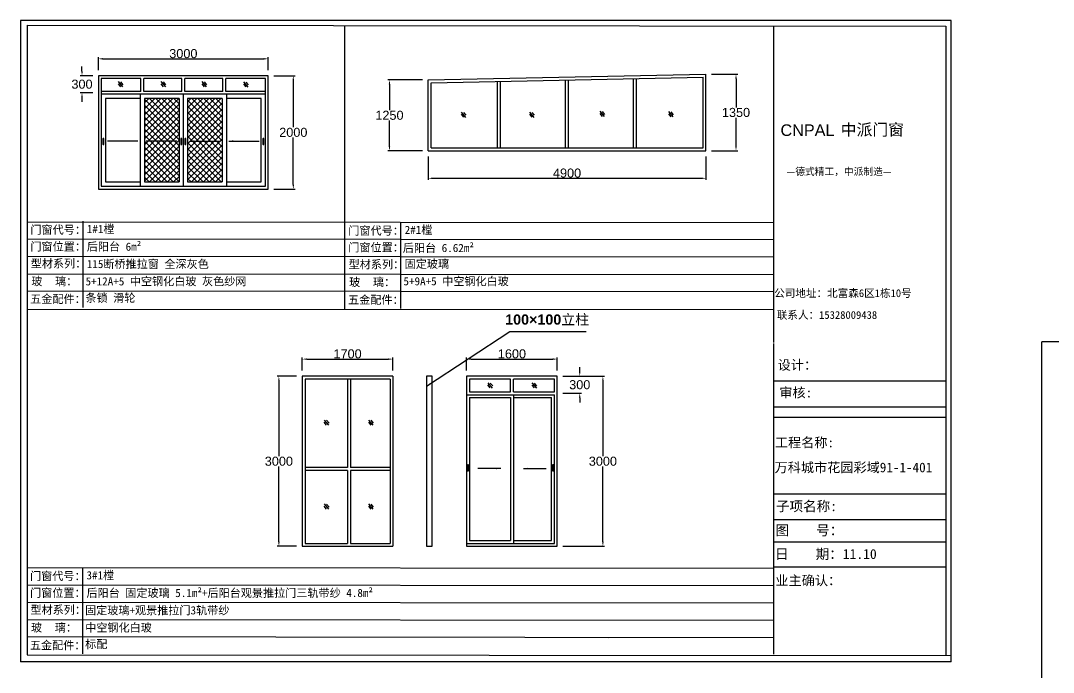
# Model space of a CAD drawing. Header units: inches. Extents: x -138455 to 599497, y -747149 to 13167.
# Drawn here: x 254271 to 272499, y -466978 to -455475 of the extents above; entities that cross this region are included whole.
import ezdxf

# ---------------------------------------------------------------- set-up
doc = ezdxf.new("R2010")
doc.units = ezdxf.units.IN
doc.header["$MEASUREMENT"] = 0
doc.header["$PDMODE"] = 35
doc.header["$PDSIZE"] = -3
doc.layers.add('0 @ 1', color=7, linetype='Continuous')
doc.styles.add('Annotative', font='arialbd.ttf')
doc.styles.add('MtXpl_', font='')
doc.styles.get("Standard").update_dxf_attribs({"font": 'arial.ttf'})
doc.styles.get('MtXpl_').set_extended_font_data('SimSun')
doc.dimstyles.get("Standard").update_dxf_attribs({"dimtxt": 80, "dimasz": 70, "dimexe": 40, "dimexo": 80, "dimgap": 0, "dimtad": 1, "dimtih": 1, "dimtoh": 1, "dimdec": 0, "dimzin": 0, "dimdsep": 46, "dimtxsty": 'Standard', "dimcen": 0.09, "dimadec": 0, "dimazin": 0, "dimtfac": 1, "dimtdec": 0, "dimtofl": 0, "dimtmove": 0, "dimatfit": 3, "dimfxl": 0, "dimtolj": 1, "dimtzin": 0, "dimarcsym": 0})

# ---------------------------------------------------------------- blocks, each defined once
blk = doc.blocks.new('*D2172')
at = {"color": 0, "lineweight": -2, "transparency": 16777216}
for p, q in [((255643, -456347), (255643, -456119)), ((255723, -456149), (258563, -456149)), ((258643, -456347), (258643, -456119))]:
    blk.add_line(p, q, dxfattribs=at)
at = {"color": 0, "transparency": 16777216}
for points in [[(255723, -456135), (255723, -456162), (255643, -456149)], [(258563, -456135), (258563, -456162), (258643, -456149)]]:
    blk.add_solid(points, dxfattribs=at)
at = {"layer": 'Defpoints', "color": 0, "transparency": 16777216}
for p in [(258643, -456149), (255643, -456447), (258643, -456447)]:
    blk.add_point(p, dxfattribs=at)
at = {"color": 0, "transparency": 16777216, "insert": (257143, -456057), "char_height": 160, "attachment_point": 5}
blk.add_mtext('\\A1;3000', dxfattribs=at)
blk = doc.blocks.new('*D2173')
at = {"color": 0, "lineweight": -2, "transparency": 16777216}
for p, q in [((258743, -456447), (259114, -456447)), ((259084, -456527), (259084, -457356)), ((259084, -458367), (259084, -457539)), ((258743, -458447), (259114, -458447))]:
    blk.add_line(p, q, dxfattribs=at)
at = {"color": 0, "transparency": 16777216}
for points in [[(259070, -456527), (259097, -456527), (259084, -456447)], [(259070, -458367), (259097, -458367), (259084, -458447)]]:
    blk.add_solid(points, dxfattribs=at)
at = {"layer": 'Defpoints', "color": 0, "transparency": 16777216}
for p in [(258643, -456447), (258643, -458447), (259084, -458447)]:
    blk.add_point(p, dxfattribs=at)
at = {"color": 0, "transparency": 16777216, "insert": (259084, -457447), "char_height": 160, "attachment_point": 5}
blk.add_mtext('\\A1;2000', dxfattribs=at)
blk = doc.blocks.new('123as')
at = {"color": 0}
for p, q in [((90189, 51387), (90252, 51462)), ((90194, 51330), (90312, 51470)), ((90251, 51335), (90314, 51410))]:
    blk.add_line(p, q, dxfattribs=at)
blk = doc.blocks.new('*D2187')
at = {"color": 0, "lineweight": -2, "transparency": 16777216}
for p, q in [((264140, -461672), (264140, -461592)), ((263844, -461752), (264170, -461752)), ((263844, -462052), (264170, -462052)), ((264140, -462132), (264140, -462212))]:
    blk.add_line(p, q, dxfattribs=at)
at = {"color": 0, "transparency": 16777216}
for points in [[(264126, -461672), (264153, -461672), (264140, -461752)], [(264126, -462132), (264153, -462132), (264140, -462052)]]:
    blk.add_solid(points, dxfattribs=at)
at = {"layer": 'Defpoints', "color": 0, "transparency": 16777216}
for p in [(263744, -461752), (264140, -461752), (263744, -462052)]:
    blk.add_point(p, dxfattribs=at)
at = {"color": 0, "transparency": 16777216, "insert": (264140, -461902), "char_height": 160, "attachment_point": 5}
blk.add_mtext('\\A1;300', dxfattribs=at)
blk = doc.blocks.new('*D2188')
at = {"color": 0, "lineweight": -2, "transparency": 16777216}
for p, q in [((261366, -456521), (260751, -456521)), ((260781, -456601), (260781, -457055)), ((260781, -457691), (260781, -457238)), ((261366, -457771), (260751, -457771))]:
    blk.add_line(p, q, dxfattribs=at)
at = {"color": 0, "transparency": 16777216}
for points in [[(260768, -456601), (260795, -456601), (260781, -456521)], [(260768, -457691), (260795, -457691), (260781, -457771)]]:
    blk.add_solid(points, dxfattribs=at)
at = {"layer": 'Defpoints', "color": 0, "transparency": 16777216}
for p in [(261466, -456521), (260781, -457771), (261466, -457771)]:
    blk.add_point(p, dxfattribs=at)
at = {"color": 0, "transparency": 16777216, "insert": (260781, -457146), "char_height": 160, "attachment_point": 5}
blk.add_mtext('\\A1;1250', dxfattribs=at)
blk = doc.blocks.new('*D2189')
at = {"color": 0, "lineweight": -2, "transparency": 16777216}
for p, q in [((266466, -456421), (266928, -456421)), ((266898, -456501), (266898, -457005)), ((266898, -457691), (266898, -457188)), ((266466, -457771), (266928, -457771))]:
    blk.add_line(p, q, dxfattribs=at)
at = {"color": 0, "transparency": 16777216}
for points in [[(266885, -456501), (266911, -456501), (266898, -456421)], [(266885, -457691), (266911, -457691), (266898, -457771)]]:
    blk.add_solid(points, dxfattribs=at)
at = {"layer": 'Defpoints', "color": 0, "transparency": 16777216}
for p in [(266366, -456421), (266366, -457771), (266898, -457771)]:
    blk.add_point(p, dxfattribs=at)
at = {"color": 0, "transparency": 16777216, "insert": (266898, -457096), "char_height": 160, "attachment_point": 5}
blk.add_mtext('\\A1;1350', dxfattribs=at)
blk = doc.blocks.new('*D2190')
at = {"color": 0, "lineweight": -2, "transparency": 16777216}
for p, q in [((261466, -457871), (261466, -458287)), ((266366, -457871), (266366, -458287)), ((261546, -458257), (266286, -458257))]:
    blk.add_line(p, q, dxfattribs=at)
at = {"color": 0, "transparency": 16777216}
for points in [[(261546, -458244), (261546, -458271), (261466, -458257)], [(266286, -458244), (266286, -458271), (266366, -458257)]]:
    blk.add_solid(points, dxfattribs=at)
at = {"layer": 'Defpoints', "color": 0, "transparency": 16777216}
for p in [(261466, -457771), (266366, -457771), (266366, -458257)]:
    blk.add_point(p, dxfattribs=at)
at = {"color": 0, "transparency": 16777216, "insert": (263916, -458166), "char_height": 160, "attachment_point": 5}
blk.add_mtext('\\A1;4900', dxfattribs=at)
blk = doc.blocks.new('*D2191')
at = {"color": 0, "lineweight": -2, "transparency": 16777216}
for p, q in [((259142, -461752), (258799, -461752)), ((258829, -461832), (258829, -463161)), ((258829, -464672), (258829, -463344)), ((259142, -464752), (258799, -464752))]:
    blk.add_line(p, q, dxfattribs=at)
at = {"color": 0, "transparency": 16777216}
for points in [[(258816, -461832), (258843, -461832), (258829, -461752)], [(258816, -464672), (258843, -464672), (258829, -464752)]]:
    blk.add_solid(points, dxfattribs=at)
at = {"layer": 'Defpoints', "color": 0, "transparency": 16777216}
for p in [(259242, -461752), (258829, -464752), (259242, -464752)]:
    blk.add_point(p, dxfattribs=at)
at = {"color": 0, "transparency": 16777216, "insert": (258829, -463252), "char_height": 160, "attachment_point": 5}
blk.add_mtext('\\A1;3000', dxfattribs=at)
blk = doc.blocks.new('*D2209')
at = {"color": 0, "lineweight": -2, "transparency": 16777216}
for p, q in [((255354, -456367), (255354, -456287)), ((255543, -456447), (255324, -456447)), ((255543, -456747), (255324, -456747)), ((255354, -456827), (255354, -456907))]:
    blk.add_line(p, q, dxfattribs=at)
at = {"color": 0, "transparency": 16777216}
for points in [[(255341, -456367), (255368, -456367), (255354, -456447)], [(255341, -456827), (255368, -456827), (255354, -456747)]]:
    blk.add_solid(points, dxfattribs=at)
at = {"layer": 'Defpoints', "color": 0, "transparency": 16777216}
for p in [(255354, -456447), (255643, -456447), (255643, -456747)]:
    blk.add_point(p, dxfattribs=at)
at = {"color": 0, "transparency": 16777216, "insert": (255354, -456597), "char_height": 160, "attachment_point": 5}
blk.add_mtext('\\A1;300', dxfattribs=at)
blk = doc.blocks.new('*D2210')
at = {"color": 0, "lineweight": -2, "transparency": 16777216}
for p, q in [((259242, -461652), (259242, -461419)), ((259322, -461449), (260762, -461449)), ((260842, -461652), (260842, -461419))]:
    blk.add_line(p, q, dxfattribs=at)
at = {"color": 0, "transparency": 16777216}
for points in [[(259322, -461436), (259322, -461462), (259242, -461449)], [(260762, -461436), (260762, -461462), (260842, -461449)]]:
    blk.add_solid(points, dxfattribs=at)
at = {"layer": 'Defpoints', "color": 0, "transparency": 16777216}
for p in [(260842, -461449), (259242, -461752), (260842, -461752)]:
    blk.add_point(p, dxfattribs=at)
at = {"color": 0, "transparency": 16777216, "insert": (260042, -461357), "char_height": 160, "attachment_point": 5}
blk.add_mtext('\\A1;1700', dxfattribs=at)
blk = doc.blocks.new('*D2211')
at = {"color": 0, "lineweight": -2, "transparency": 16777216}
for p, q in [((262142, -461652), (262142, -461419)), ((262222, -461449), (263664, -461449)), ((263744, -461652), (263744, -461419))]:
    blk.add_line(p, q, dxfattribs=at)
at = {"color": 0, "transparency": 16777216}
for points in [[(262222, -461436), (262222, -461462), (262142, -461449)], [(263664, -461436), (263664, -461462), (263744, -461449)]]:
    blk.add_solid(points, dxfattribs=at)
at = {"layer": 'Defpoints', "color": 0, "transparency": 16777216}
for p in [(263744, -461449), (262142, -461752), (263744, -461752)]:
    blk.add_point(p, dxfattribs=at)
at = {"color": 0, "transparency": 16777216, "insert": (262943, -461357), "char_height": 160, "attachment_point": 5}
blk.add_mtext('\\A1;1600', dxfattribs=at)
blk = doc.blocks.new('*D2212')
at = {"color": 0, "lineweight": -2, "transparency": 16777216}
for p, q in [((263844, -461752), (264578, -461752)), ((264548, -461832), (264548, -463161)), ((264548, -464672), (264548, -463344)), ((263844, -464752), (264578, -464752))]:
    blk.add_line(p, q, dxfattribs=at)
at = {"color": 0, "transparency": 16777216}
for points in [[(264535, -461832), (264562, -461832), (264548, -461752)], [(264535, -464672), (264562, -464672), (264548, -464752)]]:
    blk.add_solid(points, dxfattribs=at)
at = {"layer": 'Defpoints', "color": 0, "transparency": 16777216}
for p in [(263744, -461752), (263744, -464752), (264548, -464752)]:
    blk.add_point(p, dxfattribs=at)
at = {"color": 0, "transparency": 16777216, "insert": (264548, -463252), "char_height": 160, "attachment_point": 5}
blk.add_mtext('\\A1;3000', dxfattribs=at)

msp = doc.modelspace()

# ---------------------------------------------------------------- hatches: boundary and pattern name
h = msp.add_hatch()
h.set_pattern_fill('ANSI37', color=256, scale=600)
h.set_pattern_definition([(45, (-20397.165, 1152.73), (-53.033009, 53.033009), []), (135, (-20397.165, 1152.73), (-53.033009, -53.033009), [])])
h.paths.add_polyline_path([(257217.6, -458322.5), (257830.1, -458322.5), (257830.1, -456847.5), (257217.6, -456847.5)])
h.paths.add_polyline_path([(256455.1, -458322.5), (257067.6, -458322.5), (257067.6, -456847.5), (256455.1, -456847.5)])

# ---------------------------------------------------------------- linework, layer by layer
for p, q in [((254271.3, -455474.9), (254271.3, -466792.5)), ((270697.4, -455474.9), (254271.3, -455474.9)), ((270697.4, -461290.7), (270697.4, -455474.9)), ((254384.8, -455555.4), (270602.1, -455570.4)), ((254384.8, -455555.4), (254384.8, -466668.3)), ((259995.9, -460569.1), (259995.9, -455570.3)), ((267560.2, -455570.4), (267560.2, -461157.9)), ((270602.1, -455570.4), (270604.3, -461177)), ((261465.9, -456521.2), (266365.9, -456421.2)), ((266365.9, -457771.2), (266365.9, -456421.2)), ((258642.6, -456447.5), (255642.6, -456447.5)), ((255642.6, -456447.5), (255642.6, -458447.5)), ((255692.6, -456497.5), (255692.6, -458397.5)), ((256392.6, -456497.5), (255692.6, -456497.5)), ((256392.6, -456722.5), (256392.6, -456497.5)), ((256442.6, -456722.5), (256442.6, -456497.5)), ((257117.6, -456497.5), (256442.6, -456497.5)), ((257117.6, -456722.5), (257117.6, -456497.5)), ((257167.6, -456722.5), (257167.6, -456497.5)), ((257842.6, -456497.5), (257167.6, -456497.5)), ((257842.6, -456722.5), (257842.6, -456497.5)), ((258592.6, -456497.5), (257892.6, -456497.5)), ((257892.6, -456722.5), (257892.6, -456497.5)), ((258592.6, -458397.5), (258592.6, -456497.5)), ((258642.6, -458447.5), (258642.6, -456447.5)), ((261465.9, -457771.2), (261465.9, -456521.2)), ((261515.9, -456570.2), (266315.9, -456472.3)), ((261515.9, -457721.2), (261515.9, -456570.2)), ((262690.9, -457721.2), (262690.9, -456546.3)), ((262740.9, -457721.2), (262740.9, -456545.2)), ((263890.9, -457721.2), (263890.9, -456521.8)), ((263940.9, -457721.2), (263940.9, -456520.7)), ((265090.9, -457721.2), (265090.9, -456497.3)), ((265140.9, -457721.2), (265140.9, -456496.3)), ((266315.9, -457721.2), (266315.9, -456472.3)), ((256392.6, -456722.5), (255692.6, -456722.5)), ((256442.6, -456772.5), (255692.6, -456772.5)), ((256380.1, -456772.5), (256380.1, -458397.5)), ((257117.6, -456722.5), (256442.6, -456722.5)), ((257142.6, -456772.5), (256442.6, -456772.5)), ((257892.6, -456772.5), (257142.6, -456772.5)), ((257142.6, -456772.5), (257142.6, -458397.5)), ((257842.6, -456722.5), (257167.6, -456722.5)), ((258592.6, -456722.5), (257892.6, -456722.5)), ((258592.6, -456772.5), (257892.6, -456772.5)), ((257905.1, -456772.5), (257905.1, -458397.5)), ((255767.6, -456847.5), (255767.6, -458322.5)), ((256380.1, -456847.5), (255767.6, -456847.5)), ((257067.6, -456847.5), (256455.1, -456847.5)), ((256455.1, -456847.5), (256455.1, -458322.5)), ((257067.6, -456847.5), (257067.6, -458322.5)), ((257217.6, -456847.5), (257217.6, -458322.5)), ((257830.1, -456847.5), (257217.6, -456847.5)), ((257830.1, -456847.5), (257830.1, -458322.5)), ((258517.6, -456847.5), (257905.1, -456847.5)), ((258517.6, -458322.5), (258517.6, -456847.5)), ((261465.9, -457771.2), (266365.9, -457771.2)), ((261515.9, -457721.2), (266315.9, -457721.2)), ((255692.6, -458397.5), (258592.6, -458397.5)), ((255767.6, -458322.5), (256380.1, -458322.5)), ((256455.1, -458322.5), (257067.6, -458322.5)), ((257217.6, -458322.5), (257830.1, -458322.5)), ((257905.1, -458322.5), (258517.6, -458322.5)), ((255642.6, -458447.5), (258642.6, -458447.5)), ((254384.8, -459023.6), (267560.2, -459036.4)), ((255366.8, -459016.2), (255367.2, -460539.1)), ((260977.9, -459031.2), (260978.3, -460554.2)), ((254384.8, -459327.3), (267560.2, -459340.1)), ((254384.8, -459633.2), (267560.2, -459646)), ((254384.8, -459941.3), (267560.2, -459954.1)), ((254384.8, -460242.1), (267560.2, -460257.1)), ((254384.8, -460564.5), (267560.2, -460573.6)), ((289071.2, -461146.2), (272295.8, -461146.2)), ((272295.8, -473495.2), (272295.8, -461146.2)), ((267560.2, -461175.5), (267560.2, -466659.7)), ((270602, -461177.1), (270604.3, -466678.8)), ((270697.4, -466792.5), (270697.4, -461290.7)), ((259242.2, -461752.5), (259242.2, -464752.5)), ((260842.2, -461752.5), (259242.2, -461752.5)), ((260792.2, -461802.5), (259292.2, -461802.5)), ((259292.2, -461802.5), (259292.2, -464702.5)), ((260042.2, -461802.5), (260042.2, -463365)), ((260092.2, -461802.5), (260092.2, -463365)), ((260792.2, -461802.5), (260792.2, -464702.5)), ((260842.2, -461752.5), (260842.2, -464752.5)), ((263743.5, -461752.5), (262142.1, -461752.5)), ((262143.5, -461752.5), (262143.5, -464752.5)), ((262193.5, -461802.5), (262193.5, -462027.5)), ((262918.5, -461802.5), (262193.5, -461802.5)), ((262918.5, -462027.5), (262918.5, -461802.5)), ((263693.5, -461802.5), (262968.5, -461802.5)), ((262968.5, -462027.5), (262968.5, -461802.5)), ((263693.5, -462027.5), (263693.5, -461802.5)), ((263743.5, -464752.5), (263743.5, -461752.5)), ((267560.2, -461830.1), (270602.1, -461830.1)), ((259292.2, -462077.5), (259292.2, -464702.5)), ((260792.2, -462077.5), (260792.2, -464702.5)), ((262143.5, -462077.5), (263693.5, -462077.5)), ((262193.5, -462027.5), (262918.5, -462027.5)), ((262968.5, -462027.5), (263693.5, -462027.5)), ((262968.5, -462077.5), (262968.5, -464702.5)), ((263693.5, -464702.5), (263693.5, -462077.5)), ((262193.5, -462127.5), (262918.5, -462127.5)), ((262193.5, -462127.5), (262193.5, -464652.5)), ((262918.5, -462127.5), (262918.5, -464652.5)), ((262968.5, -462127.5), (263643.5, -462127.5)), ((263643.5, -464652.5), (263643.5, -462127.5)), ((267560.2, -462291.4), (270602, -462291.4)), ((267560.2, -462474.2), (270603.7, -462473.5)), ((260042.2, -463365), (259292.2, -463365)), ((260042.2, -463415), (259292.2, -463415)), ((260042.2, -463415), (260042.2, -464702.5)), ((260792.2, -463365), (260092.2, -463365)), ((260792.2, -463415), (260092.2, -463415)), ((260092.2, -463415), (260092.2, -464702.5)), ((267560.2, -463826), (270603.8, -463825.2)), ((267560.2, -464278.3), (270603.9, -464277.5)), ((259242.2, -464752.5), (260842.2, -464752.5)), ((259292.2, -464702.5), (260042.2, -464702.5)), ((260092.2, -464702.5), (260792.2, -464702.5)), ((262143.5, -464702.5), (263693.5, -464702.5)), ((262143.5, -464752.5), (263743.5, -464752.5)), ((262193.5, -464652.5), (262918.5, -464652.5)), ((262968.5, -464652.5), (263643.5, -464652.5)), ((267560.2, -464672.7), (270604.1, -464671.9)), ((254384.8, -465127.4), (267560.2, -465140.2)), ((255361.1, -465128.5), (255361.5, -466651.5)), ((267560.2, -465114.3), (270604.2, -465113.5)), ((254384.8, -465431.1), (267560.2, -465443.9)), ((254384.8, -465736.9), (267560.2, -465749.7)), ((254384.8, -466045), (267560.2, -466057.8)), ((254384.8, -466345.9), (267560.2, -466360.9)), ((264647.8, -466380.5), (264647.9, -466380.5)), ((270697.4, -466792.5), (254271.3, -466792.5)), ((254384.8, -466668.3), (270697.4, -466679))]:
    msp.add_line(p, q)
at = {"color": 0}
for points in [[(255731.9, -457662.9), (255731.9, -457662.9, 0.4142136), (255740.6, -457654.1), (255740.6, -457561.8, 0.4142136), (255731.9, -457553.1), (255731.9, -457553.1, 0.4142136), (255723.2, -457561.8), (255723.2, -457654.1, 0.4142136)], [(255731.9, -457645.4), (255731.9, -457645.4, 0.4142136), (255736.3, -457641), (255736.3, -457574.9, 0.4142136), (255731.9, -457570.6), (255731.9, -457570.6, 0.4142136), (255727.5, -457574.9), (255727.5, -457641, 0.4142136)], [(257107.3, -457662.9), (257107.3, -457662.9, 0.4142136), (257116, -457654.1), (257116, -457561.8, 0.4142136), (257107.3, -457553.1), (257107.3, -457553.1, 0.4142136), (257098.5, -457561.8), (257098.5, -457654.1, 0.4142136)], [(257107.3, -457645.4), (257107.3, -457645.4, 0.4142136), (257111.6, -457641), (257111.6, -457574.9, 0.4142136), (257107.3, -457570.6), (257107.3, -457570.6, 0.4142136), (257102.9, -457574.9), (257102.9, -457641, 0.4142136)], [(257180, -457662.9), (257180, -457662.9, 0.4142136), (257188.8, -457654.1), (257188.8, -457561.8, 0.4142136), (257180, -457553.1), (257180, -457553.1, 0.4142136), (257171.3, -457561.8), (257171.3, -457654.1, 0.4142136)], [(257180, -457645.4), (257180, -457645.4, 0.4142136), (257184.4, -457641), (257184.4, -457574.9, 0.4142136), (257180, -457570.6), (257180, -457570.6, 0.4142136), (257175.7, -457574.9), (257175.7, -457641, 0.4142136)], [(258556.4, -457662.9), (258556.4, -457662.9, 0.4142136), (258565.1, -457654.1), (258565.1, -457561.8, 0.4142136), (258556.4, -457553.1), (258556.4, -457553.1, 0.4142136), (258547.7, -457561.8), (258547.7, -457654.1, 0.4142136)], [(258556.4, -457645.4), (258556.4, -457645.4, 0.4142136), (258560.8, -457641), (258560.8, -457574.9, 0.4142136), (258556.4, -457570.6), (258556.4, -457570.6, 0.4142136), (258552, -457574.9), (258552, -457641, 0.4142136)], [(262168.5, -463424.1), (262168.5, -463424.1, 0.4142136), (262177.3, -463415.3), (262177.3, -463323, 0.4142136), (262168.5, -463314.3), (262168.5, -463314.3, 0.4142136), (262159.8, -463323), (262159.8, -463415.3, 0.4142136)], [(262168.5, -463406.6), (262168.5, -463406.6, 0.4142136), (262172.9, -463402.2), (262172.9, -463336.1, 0.4142136), (262168.5, -463331.8), (262168.5, -463331.8, 0.4142136), (262164.2, -463336.1), (262164.2, -463402.2, 0.4142136)], [(263667.7, -463424.1), (263667.7, -463424.1, 0.4142136), (263676.5, -463415.3), (263676.5, -463323, 0.4142136), (263667.7, -463314.3), (263667.7, -463314.3, 0.4142136), (263659, -463323), (263659, -463415.3, 0.4142136)], [(263667.7, -463406.6), (263667.7, -463406.6, 0.4142136), (263672.1, -463402.2), (263672.1, -463336.1, 0.4142136), (263667.7, -463331.8), (263667.7, -463331.8, 0.4142136), (263663.4, -463336.1), (263663.4, -463402.2, 0.4142136)]]:
    msp.add_lwpolyline(points, format="xyb", close=True, dxfattribs=at)
msp.add_lwpolyline([(261432, -464752.5), (261532, -464752.5), (261532, -461752.5), (261432, -461752.5)], close=True)

# ---------------------------------------------------------------- block references
at = {"xscale": -0.6684526412304121, "yscale": 0.6684526412304121, "zscale": 0.6684526412304121}
for p in [(316366.4, -490955.5), (317123.2, -490955.5), (317844.6, -490955.4), (318579.4, -490958.2), (322421.2, -491493.5), (323627, -491493.5), (324868.4, -491479.6), (326081.2, -491486.6), (322889.8, -496270.7), (323671.7, -496273.9), (320001.1, -496929.5), (320785.9, -496929.5), (320001.1, -498411.1), (320785.9, -498411.1)]:
    msp.add_blockref('123as', p, dxfattribs=at)

# ---------------------------------------------------------------- texts
msp.add_text('CNPAL', height=204.79).set_placement((267682.7, -457510.2))
at = {"style": 'MtXpl_'}
for s, height, p in [('中派门窗', 204.79, (268746, -457501.8)), ('—德式精工，中派制造—', 126.027, (267789.8, -458200.6)), ('公司地址：北富森6区1栋10号', 136.913, (267572.3, -460353.7)), ('联系人：15328009438', 136.913, (267617.4, -460738.8)), ('设计：', 170.15, (267633, -461637.2)), ('审核:', 170.15, (267662.3, -462125.9)), ('工程名称:', 170.15, (267584.3, -463006.8)), ('子项名称:', 175.82, (267602, -464132.6)), ('图    号：', 175.82, (267593.5, -464558.9)), ('日    期：11.10', 175.822, (267585.5, -464976.6)), ('业主确认：', 170.15, (267592.9, -465440.2))]:
    msp.add_text(s, height=height, dxfattribs=at).set_placement(p)
at = {"insert": (267578.9, -463275.8), "char_height": 170.148, "attachment_point": 1, "style": 'MtXpl_'}
msp.add_mtext_dynamic_manual_height_columns('{\\fSimSun|b1|i0|c134|p2;万科城市花园彩域91-1-401}', width=4963.818, gutter_width=903.5, heights=[0], dxfattribs=at)
at = {"layer": '0 @ 1', "style": 'Annotative'}
for s, p in [('门窗代号：', (254443.4, -459238.9)), ('门窗代号：', (260054.5, -459253.9)), ('门窗位置：', (254443.4, -459534.8)), ('门窗位置：', (260054.5, -459549.9)), ('型材系列：', (254449.5, -459833.9)), ('型材系列：', (260060.6, -459848.9)), ('玻    璃：', (254459.5, -460147.4)), ('玻    璃：', (260070.6, -460162.4)), ('五金配件：', (254439.9, -460459.8)), ('五金配件：', (260051, -460474.8)), ('门窗代号：', (254437.8, -465351.2)), ('门窗位置：', (254437.8, -465647.2)), ('型材系列：', (254443.8, -465946.2)), ('玻    璃：', (254453.9, -466259.8)), ('五金配件：', (254434.2, -466572.1))]:
    msp.add_text(s, height=143.68, dxfattribs=at).set_placement(p)
at = {"layer": '0 @ 1', "attachment_point": 1, "style": 'Annotative'}
for s, width, insert, char_height in [('{\\fSimSun|b1|i0|c134|p2;1#1樘}', 4396.385, (255438.3, -459080.5), 143.677), ('{\\fSimSun|b1|i0|c134|p2;2#1樘}', 4396.385, (261049.4, -459095.6), 143.677), ('{\\fSimSun|b1|i0|c134|p2;后阳台 6m²}', 4396.385, (255438.4, -459392.8), 143.677), ('{\\fSimSun|b1|i0|c134|p2;后阳台 6.62m²}', 4396.385, (261017.3, -459415.6), 143.677), ('{\\fSimSun|b1|i0|c134|p2;115断桥推拉窗 全深灰色}', 4396.385, (255438.5, -459698.6), 143.677), ('{\\fSimSun|b1|i0|c134|p2;固定玻璃}', 4396.385, (261049.6, -459697.1), 143.677), ('{\\fSimSun|b1|i0|c134|p2;5+12A+5 中空钢化白玻 灰色纱网 }', 6587.2, (255417.1, -460004.4), 143.677), ('{\\fSimSun|b1|i0|c134|p2;5+9A+5 中空钢化白玻}', 6587.2, (261028.2, -460002.8), 143.677), ('{\\fSimSun|b1|i0|c134|p2;条锁 滑轮 }', 5156.596, (255415.5, -460297.1), 143.677), ('100×100{\\fSimSun|b1|i0|c134|p2;立柱}', 2140.853, (262823.8, -460660.1), 180.693), ('{\\fSimSun|b1|i0|c134|p2;3#1樘}', 4396.385, (255432.7, -465192.9), 143.677), ('{\\fSimSun|b1|i0|c134|p2;后阳台 固定玻璃 5.1m²+后阳台观景推拉门三轨带纱 4.8m² }', 6411.7, (255432.8, -465505.2), 143.677), ('{\\fSimSun|b1|i0|c134|p2;固定玻璃+观景推拉门3轨带纱}', 4396.385, (255408.8, -465811.3), 143.677), ('{\\fSimSun|b1|i0|c134|p2;中空钢化白玻}', 6587.2, (255411.4, -466116.8), 143.677), ('{\\fSimSun|b1|i0|c134|p2;标配}', 5156.596, (255409.8, -466409.5), 143.677)]:
    msp.add_mtext_dynamic_manual_height_columns(s, width=width, gutter_width=903.5, heights=[0], dxfattribs=dict(at, insert=insert, char_height=char_height))

# ---------------------------------------------------------------- dimensions: what is measured, and where the dimension line sits
dim = msp.add_linear_dim(base=(258642.6, -456148.8), p1=(255642.6, -456447.5), p2=(258642.6, -456447.5), dimstyle='Standard', override={"dimtxt": 160, "dimasz": 80, "dimexe": 30, "dimexo": 100, "dimgap": 10, "dimfxl": 100})
dim.commit()
dim.dimension.update_dxf_attribs({"geometry": '*D2172', "text_midpoint": (257142.6, -456148.8), "dimtype": 160})
for base, p1, p2, picture, middle in [((255354.2, -456447.5), (255642.6, -456747.5), (255642.6, -456447.5), '*D2209', (255354.2, -456597.5)), ((266898.1, -457771.2), (266365.9, -456421.2), (266365.9, -457771.2), '*D2189', (266898.1, -457096.2)), ((259083.8, -458447.5), (258642.6, -456447.5), (258642.6, -458447.5), '*D2173', (259083.8, -457447.5)), ((260781.3, -457771.2), (261465.9, -456521.2), (261465.9, -457771.2), '*D2188', (260781.3, -457146.2)), ((264139.7, -461752.5), (263743.5, -462052.5), (263743.5, -461752.5), '*D2187', (264139.7, -461902.5)), ((258829.5, -464752.5), (259242.2, -461752.5), (259242.2, -464752.5), '*D2191', (258829.5, -463252.5)), ((264548.3, -464752.5), (263743.5, -461752.5), (263743.5, -464752.5), '*D2212', (264548.3, -463252.5))]:
    dim = msp.add_linear_dim(base=base, p1=p1, p2=p2, angle=90, dimstyle='Standard', override={"dimtxt": 160, "dimasz": 80, "dimexe": 30, "dimexo": 100, "dimgap": 10, "dimfxl": 100})
    dim.commit()
    dim.dimension.update_dxf_attribs({"geometry": picture, "text_midpoint": middle})
dim = msp.add_linear_dim(base=(266365.9, -458257.4), p1=(261465.9, -457771.2), p2=(266365.9, -457771.2), dimstyle='Standard', override={"dimtxt": 160, "dimasz": 80, "dimexe": 30, "dimexo": 100, "dimgap": 10, "dimfxl": 100})
dim.commit()
dim.dimension.update_dxf_attribs({"geometry": '*D2190', "text_midpoint": (263915.9, -458165.7)})
for base, p1, p2, text, picture, middle in [((260842.2, -461449.1), (259242.2, -461752.5), (260842.2, -461752.5), '1700', '*D2210', (260042.2, -461357.4)), ((263743.5, -461449.1), (262142.1, -461752.5), (263743.5, -461752.5), '1600', '*D2211', (262942.8, -461357.4))]:
    dim = msp.add_linear_dim(base=base, p1=p1, p2=p2, text=text, dimstyle='Standard', override={"dimtxt": 160, "dimasz": 80, "dimexe": 30, "dimexo": 100, "dimgap": 10, "dimfxl": 100})
    dim.commit()
    dim.dimension.update_dxf_attribs({"geometry": picture, "text_midpoint": middle})

# ---------------------------------------------------------------- leaders
for points in [[(256341.9, -457600.3), (255801.5, -457600.3)], [(257027.5, -457600.3), (256487.1, -457600.3)], [(257257.7, -457600.3), (257798.1, -457600.3)], [(257943.3, -457600.3), (258483.7, -457600.3)], [(261432, -461928.3), (262906.5, -460964.2), (264255, -460964.2)], [(262744.5, -463380.5), (262340.5, -463380.5)], [(263144.4, -463380.5), (263548.5, -463380.5)]]:
    msp.add_leader(points, dimstyle='Standard', override={"dimtxt": 160, "dimasz": 80, "dimexe": 30, "dimexo": 100, "dimgap": 10, "dimtad": 0, "dimfxl": 100})

doc.saveas('drawing.dxf')
